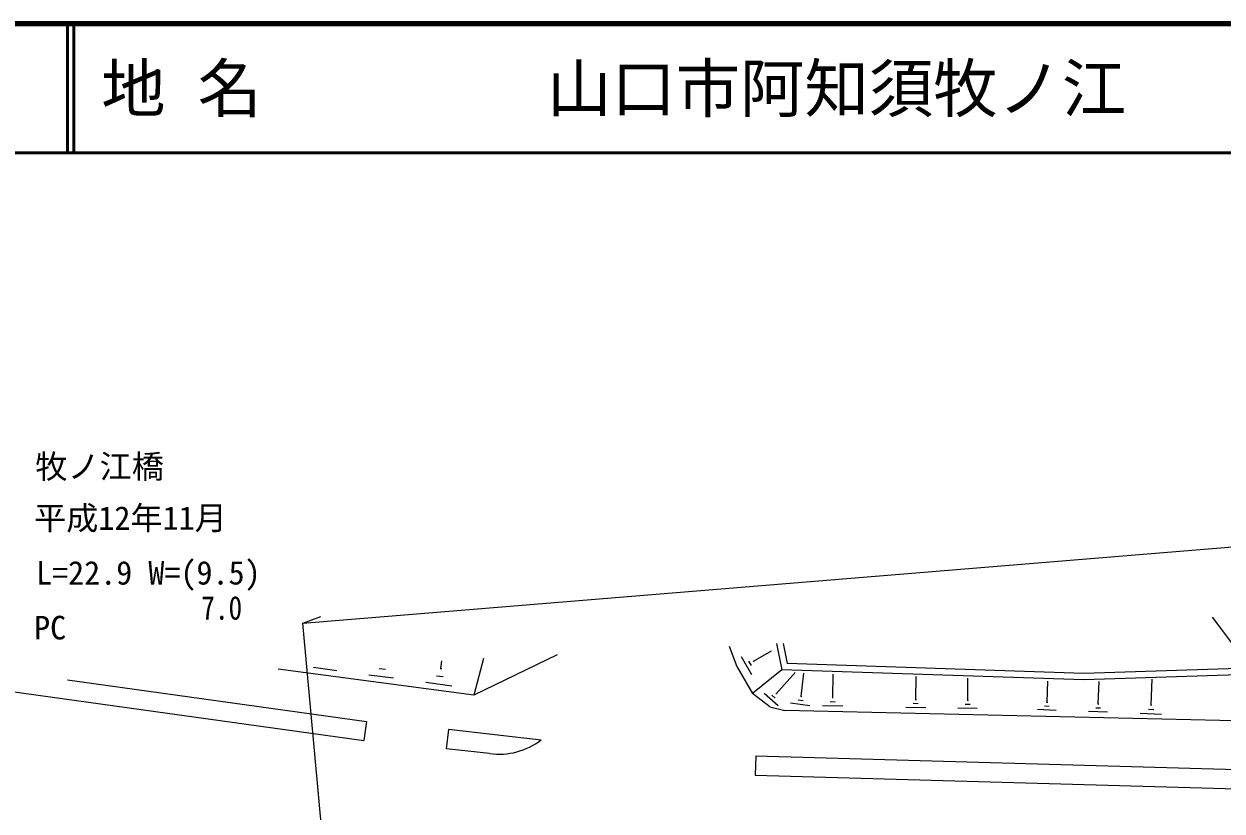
# Model space of a CAD drawing. Units: millimetres, scale not verified. Extents: x 40000 to 680000, y 20000 to 380000.
# Drawn here: x 364380 to 457472, y 318849 to 380000 of the extents above; entities that cross this region are included whole.
import ezdxf
from ezdxf.enums import TextEntityAlignment as Align

# ---------------------------------------------------------------- set-up
doc = ezdxf.new("R2010")
doc.units = ezdxf.units.MM
doc.header["$LTSCALE"] = 1000
for name, color, linetype, lineweight in [('M-BGD', 7, 'Continuous', 13), ('M-STR-HTXT', 7, 'Continuous', 13), ('M-TTL', 2, 'Continuous', 140), ('M-TTL-LINE', 7, 'Continuous', 50)]:
    doc.layers.add(name, color=color, linetype=linetype, lineweight=lineweight)
doc.layers.add('M-TTL-TXT', color=7, linetype='Continuous')
doc.styles.add('ＭＳ ゴシック', font='')
doc.styles.get('ＭＳ ゴシック').set_extended_font_data('MS Gothic')

msp = doc.modelspace()

# ---------------------------------------------------------------- linework, layer by layer
at = {"layer": 'M-BGD'}
for p, q in [((456701, 333921), (458204, 331919)), ((419185, 331661), (419766, 330079)), ((422859, 331854), (423271, 329812)), ((423370, 331874), (423681, 330302)), ((396777, 329933), (396857, 330524)), ((405818, 330981), (399342, 327852)), ((400091, 330696), (399342, 327852)), ((420106, 330861), (420918, 329459)), ((420687, 330501), (420888, 330150)), ((421048, 330531), (421098, 330441)), ((421068, 330481), (422459, 331293)), ((484969, 330767), (446721, 329538)), ((399342, 327852), (384131, 329884)), ((386874, 330016), (388687, 329777)), ((391981, 329919), (392462, 329860)), ((396717, 329933), (396837, 329923)), ((419766, 330079), (420979, 327978)), ((423271, 329812), (420979, 327978)), ((422822, 327959), (424313, 329622)), ((446722, 329037), (423271, 329812)), ((446721, 329538), (423681, 330302)), ((424764, 327760), (424983, 329562)), ((484940, 330256), (446722, 329037)), ((359791, 328645), (390783, 324331)), ((367771, 329051), (390993, 325813)), ((391180, 329438), (393103, 329189)), ((395606, 328851), (397629, 328582)), ((396447, 329352), (396948, 329292)), ((427218, 327662), (427256, 329494)), ((433676, 327526), (433705, 329298)), ((437711, 327459), (437730, 329161)), ((443879, 327303), (443938, 328935)), ((447854, 327166), (447923, 328918)), ((451970, 327089), (452048, 329101)), ((422342, 326937), (420979, 327978)), ((421891, 328008), (422983, 327038)), ((422491, 327858), (422762, 327618)), ((422792, 327989), (422852, 327929)), ((424724, 327770), (424815, 327760)), ((422342, 326937), (423504, 326668)), ((423934, 327249), (425456, 327060)), ((424544, 327479), (424925, 327440)), ((426417, 327040), (427999, 327011)), ((427018, 327351), (427418, 327341)), ((427168, 327662), (427268, 327662)), ((432895, 326915), (434447, 326896)), ((433476, 327226), (433866, 327216)), ((433626, 327526), (433726, 327526)), ((436941, 326858), (438453, 326839)), ((437511, 327158), (437892, 327149)), ((437661, 327459), (437751, 327449)), ((443689, 327023), (444050, 327003)), ((443829, 327303), (443929, 327303)), ((447654, 326875), (448025, 326866)), ((447804, 327166), (447904, 327166)), ((451750, 326758), (452170, 326738)), ((451920, 327089), (452030, 327079)), ((460231, 325803), (423504, 326668)), ((443129, 326752), (444591, 326693)), ((447094, 326605), (448576, 326545)), ((451119, 326447), (452781, 326388)), ((390993, 325813), (390783, 324331)), ((397371, 325187), (397192, 323695)), ((404561, 324361), (397371, 325187)), ((400557, 323307), (397192, 323695)), ((421243, 323142), (421204, 321640)), ((421243, 323142), (461165, 321999)), ((421204, 321640), (461116, 320507))]:
    msp.add_line(p, q, dxfattribs=at)
msp.add_arc((401294, 328654), 5387, 262.23862, 307.30505, dxfattribs=at)
at = {"layer": 'M-STR-HTXT'}
for p, q in [((386041, 333450), (560794, 347793)), ((386041, 333450), (387452, 333961)), ((389452, 296325), (386041, 333450))]:
    msp.add_line(p, q, dxfattribs=at)
at = {"layer": 'M-TTL'}
msp.add_line((680000, 380000), (40000, 380000), dxfattribs=at)
at = {"layer": 'M-TTL-LINE'}
for p, q in [((367750, 380000), (367750, 370000)), ((368250, 380000), (368250, 370000)), ((40000, 370000), (680000, 370000))]:
    msp.add_line(p, q, dxfattribs=at)

# ---------------------------------------------------------------- texts
at = {"layer": 'M-BGD', "style": 'ＭＳ ゴシック'}
for s, p in [('牧ノ江橋', (365257, 344147)), ('平成12年11月', (365160, 340141)), ('L=22.9 W=(9.5)', (365316, 335886)), ('PC', (365166, 331630))]:
    msp.add_text(s, height=1833, rotation=0.041, dxfattribs=at).set_placement(p, align=Align.BOTTOM_LEFT)
at = {"layer": 'M-BGD', "style": 'ＭＳ ゴシック', "width": 0.85}
msp.add_text('7.0', height=1833, rotation=0.041, dxfattribs=at).set_placement((378157, 333167), align=Align.BOTTOM_LEFT)
at = {"layer": 'M-TTL-TXT', "style": 'ＭＳ ゴシック'}
for s, p in [('地 名', (370380, 375000)), ('山口市阿知須牧ノ江', (405024, 375000))]:
    msp.add_text(s, height=3666, dxfattribs=at).set_placement(p, align=Align.MIDDLE_LEFT)

doc.saveas('drawing.dxf')
